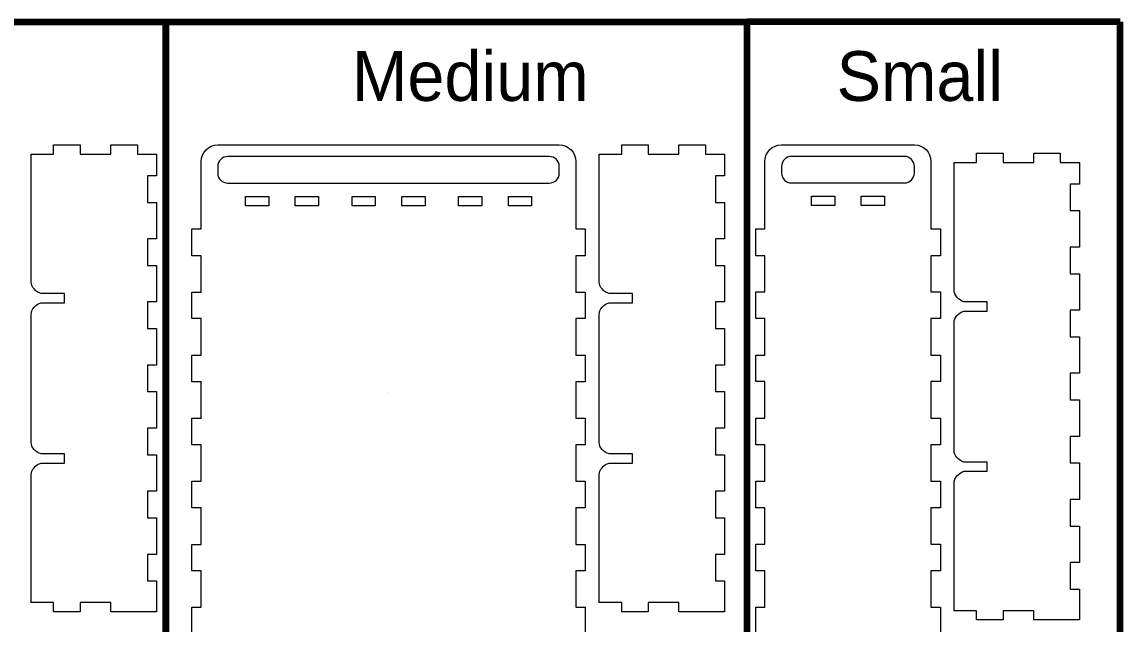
# Model space of a CAD drawing. Header units: inches. Extents: x -25 to 802, y -637 to 216.
# Drawn here: x 471 to 801.8, y 34.3 to 215.5 of the extents above; entities that cross this region are included whole.
import ezdxf

# ---------------------------------------------------------------- set-up
doc = ezdxf.new("R2010")
doc.units = ezdxf.units.IN
doc.header["$MEASUREMENT"] = 0
doc.layers.add('Layer 1', color=7, linetype='Continuous')

# ---------------------------------------------------------------- blocks, each defined once
blk = doc.blocks.new('block 15')
at = {"layer": 'Layer 1', "lineweight": 0}
for points, knots in [([(640.63, 145.12), (640.63, 145.12), (640.63, 153.23), (640.63, 153.23), (640.63, 153.23), (637.86, 153.23), (637.86, 153.23), (637.86, 153.23), (637.86, 163.53), (637.86, 163.53), (637.86, 163.53), (637.86, 168.53), (637.86, 168.53), (637.86, 168.53), (637.86, 170.53), (637.86, 170.53), (637.86, 170.53), (637.86, 173.53), (637.86, 173.53), (637.86, 176.29), (635.62, 178.53), (632.86, 178.53), (632.86, 178.53), (592.86, 178.53), (592.86, 178.53), (592.86, 178.53), (570, 178.53), (570, 178.53), (570, 178.53), (530, 178.53), (530, 178.53), (527.24, 178.53), (525, 176.29), (525, 173.53), (525, 173.53), (525, 170.53), (525, 170.53), (525, 170.53), (525, 168.53), (525, 168.53), (525, 168.53), (525, 163.53), (525, 163.53), (525, 163.53), (525, 153.23), (525, 153.23), (525, 153.23), (522.19, 153.23), (522.19, 153.23), (522.19, 153.23), (522.19, 145.12), (522.19, 145.12), (522.19, 145.12), (525, 145.12), (525, 145.12), (525, 145.12), (525, 134.23), (525, 134.23), (525, 134.23), (522.19, 134.23), (522.19, 134.23), (522.19, 134.23), (522.19, 126.23), (522.19, 126.23), (522.19, 126.23), (525, 126.23), (525, 126.23), (525, 126.23), (525, 115.23), (525, 115.23), (525, 115.23), (522.19, 115.23), (522.19, 115.23), (522.19, 115.23), (522.19, 107.23), (522.19, 107.23), (522.19, 107.23), (525, 107.23), (525, 107.23), (525, 107.23), (525, 96.23), (525, 96.23), (525, 96.23), (522.19, 96.23), (522.19, 96.23), (522.19, 96.23), (522.19, 88.23), (522.19, 88.23), (522.19, 88.23), (525, 88.23), (525, 88.23), (525, 88.23), (525, 77.23), (525, 77.23), (525, 77.23), (522.19, 77.23), (522.19, 77.23), (522.19, 77.23), (522.19, 69.23), (522.19, 69.23), (522.19, 69.23), (525, 69.23), (525, 69.23), (525, 69.23), (525, 58.23), (525, 58.23), (525, 58.23), (522.19, 58.23), (522.19, 58.23), (522.19, 58.23), (522.19, 50.23), (522.19, 50.23), (522.19, 50.23), (525, 50.23), (525, 50.23), (525, 50.23), (525, 39.33), (525, 39.33), (525, 39.33), (522.19, 39.33), (522.19, 39.33), (522.19, 39.33), (522.19, 31.23), (522.19, 31.23), (522.19, 31.23), (525, 31.23), (525, 31.23), (525, 31.23), (525, 24.73), (525, 24.73), (525, 24.73), (531, 24.73), (531, 24.73), (531, 24.73), (531, 22.01), (531, 22.01), (531, 22.01), (539, 22.01), (539, 22.01), (539, 22.01), (539, 24.73), (539, 24.73), (539, 24.73), (546, 24.73), (546, 24.73), (546, 24.73), (546, 22.01), (546, 22.01), (546, 22.01), (554, 22.01), (554, 22.01), (554, 22.01), (554, 24.73), (554, 24.73), (554, 24.73), (561, 24.73), (561, 24.73), (561, 24.73), (561, 22.01), (561, 22.01), (561, 22.01), (569, 22.01), (569, 22.01), (569, 22.01), (569, 24.73), (569, 24.73), (569, 24.73), (577.43, 24.73), (577.43, 24.73), (577.43, 24.73), (577.43, 22.01), (577.43, 22.01), (577.43, 22.01), (585.43, 22.01), (585.43, 22.01), (585.43, 22.01), (585.43, 24.73), (585.43, 24.73), (585.43, 24.73), (593.86, 24.73), (593.86, 24.73), (593.86, 24.73), (593.86, 22.01), (593.86, 22.01), (593.86, 22.01), (601.86, 22.01), (601.86, 22.01), (601.86, 22.01), (601.86, 24.73), (601.86, 24.73), (601.86, 24.73), (608.86, 24.73), (608.86, 24.73), (608.86, 24.73), (608.86, 22.01), (608.86, 22.01), (608.86, 22.01), (616.86, 22.01), (616.86, 22.01), (616.86, 22.01), (616.86, 24.73), (616.86, 24.73), (616.86, 24.73), (623.86, 24.73), (623.86, 24.73), (623.86, 24.73), (623.86, 22.01), (623.86, 22.01), (623.86, 22.01), (631.86, 22.01), (631.86, 22.01), (631.86, 22.01), (631.86, 24.73), (631.86, 24.73), (631.86, 24.73), (637.86, 24.73), (637.86, 24.73), (637.86, 24.73), (637.86, 31.23), (637.86, 31.23), (637.86, 31.23), (640.63, 31.23), (640.63, 31.23), (640.63, 31.23), (640.63, 39.33), (640.63, 39.33), (640.63, 39.33), (637.86, 39.33), (637.86, 39.33), (637.86, 39.33), (637.86, 50.23), (637.86, 50.23), (637.86, 50.23), (640.63, 50.23), (640.63, 50.23), (640.63, 50.23), (640.63, 58.23), (640.63, 58.23), (640.63, 58.23), (637.86, 58.23), (637.86, 58.23), (637.86, 58.23), (637.86, 69.23), (637.86, 69.23), (637.86, 69.23), (640.63, 69.23), (640.63, 69.23), (640.63, 69.23), (640.63, 77.23), (640.63, 77.23), (640.63, 77.23), (637.86, 77.23), (637.86, 77.23), (637.86, 77.23), (637.86, 88.23), (637.86, 88.23), (637.86, 88.23), (640.63, 88.23), (640.63, 88.23), (640.63, 88.23), (640.63, 96.23), (640.63, 96.23), (640.63, 96.23), (637.86, 96.23), (637.86, 96.23), (637.86, 96.23), (637.86, 107.23), (637.86, 107.23), (637.86, 107.23), (640.63, 107.23), (640.63, 107.23), (640.63, 107.23), (640.63, 115.23), (640.63, 115.23), (640.63, 115.23), (637.86, 115.23), (637.86, 115.23), (637.86, 115.23), (637.86, 126.23), (637.86, 126.23), (637.86, 126.23), (640.63, 126.23), (640.63, 126.23), (640.63, 126.23), (640.63, 134.23), (640.63, 134.23), (640.63, 134.23), (637.86, 134.23), (637.86, 134.23), (637.86, 134.23), (637.86, 145.12), (637.86, 145.12), (637.86, 145.12), (640.63, 145.12), (640.63, 145.12)], [0, 0, 0, 0, 1, 1, 1, 2, 2, 2, 3, 3, 3, 4, 4, 4, 5, 5, 5, 6, 6, 6, 7, 7, 7, 8, 8, 8, 9, 9, 9, 10, 10, 10, 11, 11, 11, 12, 12, 12, 13, 13, 13, 14, 14, 14, 15, 15, 15, 16, 16, 16, 17, 17, 17, 18, 18, 18, 19, 19, 19, 20, 20, 20, 21, 21, 21, 22, 22, 22, 23, 23, 23, 24, 24, 24, 25, 25, 25, 26, 26, 26, 27, 27, 27, 28, 28, 28, 29, 29, 29, 30, 30, 30, 31, 31, 31, 32, 32, 32, 33, 33, 33, 34, 34, 34, 35, 35, 35, 36, 36, 36, 37, 37, 37, 38, 38, 38, 39, 39, 39, 40, 40, 40, 41, 41, 41, 42, 42, 42, 43, 43, 43, 44, 44, 44, 45, 45, 45, 46, 46, 46, 47, 47, 47, 48, 48, 48, 49, 49, 49, 50, 50, 50, 51, 51, 51, 52, 52, 52, 53, 53, 53, 54, 54, 54, 55, 55, 55, 56, 56, 56, 57, 57, 57, 58, 58, 58, 59, 59, 59, 60, 60, 60, 61, 61, 61, 62, 62, 62, 63, 63, 63, 64, 64, 64, 65, 65, 65, 66, 66, 66, 67, 67, 67, 68, 68, 68, 69, 69, 69, 70, 70, 70, 71, 71, 71, 72, 72, 72, 73, 73, 73, 74, 74, 74, 75, 75, 75, 76, 76, 76, 77, 77, 77, 78, 78, 78, 79, 79, 79, 80, 80, 80, 81, 81, 81, 82, 82, 82, 83, 83, 83, 84, 84, 84, 85, 85, 85, 86, 86, 86, 87, 87, 87, 88, 88, 88, 89, 89, 89, 90, 90, 90, 91, 91, 91, 92, 92, 92, 93, 93, 93, 94, 94, 94, 95, 95, 95, 96, 96, 96, 97, 97, 97, 98, 98, 98, 98]), ([(533, 167.03), (531.34, 167.03), (530, 168.37), (530, 170.03), (530, 170.03), (530, 172.03), (530, 172.03), (530, 173.68), (531.34, 175.03), (533, 175.03), (533, 175.03), (629.86, 175.03), (629.86, 175.03), (631.52, 175.03), (632.86, 173.68), (632.86, 172.03), (632.86, 172.03), (632.86, 170.03), (632.86, 170.03), (632.86, 168.37), (631.52, 167.03), (629.86, 167.03), (629.86, 167.03), (533, 167.03), (533, 167.03)], [0, 0, 0, 0, 1, 1, 1, 2, 2, 2, 3, 3, 3, 4, 4, 4, 5, 5, 5, 6, 6, 6, 7, 7, 7, 8, 8, 8, 8])]:
    blk.add_open_spline(points, degree=3, knots=knots, dxfattribs=at)
blk = doc.blocks.new('block 17')
at = {"layer": 'Layer 1', "lineweight": 0}
for points in [[(545.34, 160.23), (538.34, 160.23), (538.34, 163.03), (545.34, 163.03), (545.34, 160.23)], [(560.34, 160.23), (553.34, 160.23), (553.34, 163.03), (560.34, 163.03), (560.34, 160.23)]]:
    blk.add_lwpolyline(points, dxfattribs=at)
blk = doc.blocks.new('block 18')
at = {"layer": 'Layer 1', "lineweight": 0}
for points in [[(609.52, 160.23), (602.52, 160.23), (602.52, 163.03), (609.52, 163.03), (609.52, 160.23)], [(624.52, 160.23), (617.52, 160.23), (617.52, 163.03), (624.52, 163.03), (624.52, 160.23)]]:
    blk.add_lwpolyline(points, dxfattribs=at)
blk = doc.blocks.new('block 19')
at = {"layer": 'Layer 1', "lineweight": 0}
for points in [[(577.43, 160.23), (570.43, 160.23), (570.43, 163.03), (577.43, 163.03), (577.43, 160.23)], [(592.43, 160.23), (585.43, 160.23), (585.43, 163.03), (592.43, 163.03), (592.43, 160.23)]]:
    blk.add_lwpolyline(points, dxfattribs=at)
blk = doc.blocks.new('block 16')
at = {"layer": 'Layer 1'}
for name in ['block 17', 'block 19', 'block 18']:
    blk.add_blockref(name, (0, 0), dxfattribs=at)
blk = doc.blocks.new('block 14')
at = {"layer": 'Layer 1'}
for name in ['block 15', 'block 16']:
    blk.add_blockref(name, (0, 0), dxfattribs=at)
blk = doc.blocks.new('block 21')
at = {"layer": 'Layer 1', "lineweight": 0}
blk.add_open_spline([(682.64, 169.23), (682.64, 169.23), (682.64, 175.73), (682.64, 175.73), (682.64, 175.73), (679.88, 175.73), (679.88, 175.73), (679.88, 175.73), (679.88, 175.73), (679.88, 175.73), (679.88, 175.73), (676.89, 175.73), (676.89, 175.73), (676.89, 175.73), (676.89, 178.53), (676.89, 178.53), (676.89, 178.53), (668.89, 178.53), (668.89, 178.53), (668.89, 178.53), (668.89, 175.73), (668.89, 175.73), (668.89, 175.73), (659.66, 175.73), (659.66, 175.73), (659.66, 175.73), (659.66, 178.53), (659.66, 178.53), (659.66, 178.53), (651.66, 178.53), (651.66, 178.53), (651.66, 178.53), (651.66, 175.73), (651.66, 175.73), (651.66, 175.73), (644.88, 175.73), (644.88, 175.73), (644.88, 175.73), (644.88, 137.33), (644.88, 137.33), (644.88, 135.68), (646.22, 134.33), (647.88, 133.75), (647.88, 133.75), (654.88, 133.75), (654.88, 133.75), (654.88, 133.75), (654.88, 130.99), (654.88, 130.99), (654.88, 130.99), (647.88, 130.99), (647.88, 130.99), (646.22, 130.43), (644.88, 129.09), (644.88, 127.43), (644.88, 127.43), (644.88, 89.03), (644.88, 89.03), (644.88, 87.38), (646.22, 86.03), (647.88, 85.48), (647.88, 85.48), (654.88, 85.48), (654.88, 85.48), (654.88, 85.48), (654.88, 82.72), (654.88, 82.72), (654.88, 82.72), (647.88, 82.72), (647.88, 82.72), (646.22, 82.13), (644.88, 80.79), (644.88, 79.13), (644.88, 79.13), (644.88, 40.73), (644.88, 40.73), (644.88, 40.73), (651.66, 40.73), (651.66, 40.73), (651.66, 40.73), (651.66, 37.97), (651.66, 37.97), (651.66, 37.97), (659.66, 37.97), (659.66, 37.97), (659.66, 37.97), (659.66, 40.73), (659.66, 40.73), (659.66, 40.73), (668.89, 40.73), (668.89, 40.73), (668.89, 40.73), (668.89, 37.97), (668.89, 37.97), (668.89, 37.97), (679.88, 37.97), (679.88, 37.97), (679.88, 37.97), (682.64, 37.97), (682.64, 37.97), (682.64, 37.97), (682.64, 40.73), (682.64, 40.73), (682.64, 40.73), (682.64, 47.23), (682.64, 47.23), (682.64, 47.23), (679.88, 47.23), (679.88, 47.23), (679.88, 47.23), (679.88, 55.23), (679.88, 55.23), (679.88, 55.23), (682.64, 55.23), (682.64, 55.23), (682.64, 55.23), (682.64, 66.23), (682.64, 66.23), (682.64, 66.23), (679.88, 66.23), (679.88, 66.23), (679.88, 66.23), (679.88, 74.23), (679.88, 74.23), (679.88, 74.23), (682.64, 74.23), (682.64, 74.23), (682.64, 74.23), (682.64, 85.23), (682.64, 85.23), (682.64, 85.23), (679.88, 85.23), (679.88, 85.23), (679.88, 85.23), (679.88, 93.23), (679.88, 93.23), (679.88, 93.23), (682.64, 93.23), (682.64, 93.23), (682.64, 93.23), (682.64, 104.23), (682.64, 104.23), (682.64, 104.23), (679.88, 104.23), (679.88, 104.23), (679.88, 104.23), (679.88, 112.23), (679.88, 112.23), (679.88, 112.23), (682.64, 112.23), (682.64, 112.23), (682.64, 112.23), (682.64, 123.23), (682.64, 123.23), (682.64, 123.23), (679.88, 123.23), (679.88, 123.23), (679.88, 123.23), (679.88, 131.23), (679.88, 131.23), (679.88, 131.23), (682.64, 131.23), (682.64, 131.23), (682.64, 131.23), (682.64, 142.23), (682.64, 142.23), (682.64, 142.23), (679.88, 142.23), (679.88, 142.23), (679.88, 142.23), (679.88, 150.23), (679.88, 150.23), (679.88, 150.23), (682.64, 150.23), (682.64, 150.23), (682.64, 150.23), (682.64, 161.23), (682.64, 161.23), (682.64, 161.23), (679.88, 161.23), (679.88, 161.23), (679.88, 161.23), (679.88, 169.23), (679.88, 169.23), (679.88, 169.23), (682.64, 169.23), (682.64, 169.23)], degree=3, knots=[0, 0, 0, 0, 1, 1, 1, 2, 2, 2, 3, 3, 3, 4, 4, 4, 5, 5, 5, 6, 6, 6, 7, 7, 7, 8, 8, 8, 9, 9, 9, 10, 10, 10, 11, 11, 11, 12, 12, 12, 13, 13, 13, 14, 14, 14, 15, 15, 15, 16, 16, 16, 17, 17, 17, 18, 18, 18, 19, 19, 19, 20, 20, 20, 21, 21, 21, 22, 22, 22, 23, 23, 23, 24, 24, 24, 25, 25, 25, 26, 26, 26, 27, 27, 27, 28, 28, 28, 29, 29, 29, 30, 30, 30, 31, 31, 31, 32, 32, 32, 33, 33, 33, 34, 34, 34, 35, 35, 35, 36, 36, 36, 37, 37, 37, 38, 38, 38, 39, 39, 39, 40, 40, 40, 41, 41, 41, 42, 42, 42, 43, 43, 43, 44, 44, 44, 45, 45, 45, 46, 46, 46, 47, 47, 47, 48, 48, 48, 49, 49, 49, 50, 50, 50, 51, 51, 51, 52, 52, 52, 53, 53, 53, 54, 54, 54, 55, 55, 55, 56, 56, 56, 57, 57, 57, 58, 58, 58, 59, 59, 59, 60, 60, 60, 61, 61, 61, 62, 62, 62, 62], dxfattribs=at)
blk = doc.blocks.new('block 22')
at = {"layer": 'Layer 1', "lineweight": 0}
for points in [[(715.81, 160.26), (708.81, 160.26), (708.81, 163.06), (715.81, 163.06), (715.81, 160.26)], [(730.81, 160.26), (723.81, 160.26), (723.81, 163.06), (730.81, 163.06), (730.81, 160.26)]]:
    blk.add_lwpolyline(points, dxfattribs=at)
for points, knots in [([(692.05, 39.37), (692.05, 39.37), (692.05, 31.26), (692.05, 31.26), (692.05, 31.26), (694.81, 31.26), (694.81, 31.26), (694.81, 31.26), (694.81, 24.76), (694.81, 24.76), (694.81, 24.76), (700.81, 24.76), (700.81, 24.76), (700.81, 24.76), (700.86, 21.95), (700.86, 21.95), (700.86, 21.95), (708.86, 21.95), (708.86, 21.95), (708.86, 21.95), (708.81, 24.76), (708.81, 24.76), (708.81, 24.76), (715.81, 24.76), (715.81, 24.76), (715.81, 24.76), (715.86, 21.95), (715.86, 21.95), (715.86, 21.95), (723.86, 21.95), (723.86, 21.95), (723.86, 21.95), (723.81, 24.76), (723.81, 24.76), (723.81, 24.76), (730.81, 24.76), (730.81, 24.76), (730.81, 24.76), (730.86, 21.95), (730.86, 21.95), (730.86, 21.95), (738.86, 21.95), (738.86, 21.95), (738.86, 21.95), (738.81, 24.76), (738.81, 24.76), (738.81, 24.76), (744.81, 24.76), (744.81, 24.76), (744.81, 24.76), (744.81, 31.26), (744.81, 31.26), (744.81, 31.26), (747.67, 31.26), (747.67, 31.26), (747.67, 31.26), (747.67, 39.37), (747.67, 39.37), (747.67, 39.37), (744.81, 39.37), (744.81, 39.37), (744.81, 39.37), (744.81, 50.26), (744.81, 50.26), (744.81, 50.26), (747.67, 50.26), (747.67, 50.26), (747.67, 50.26), (747.67, 58.26), (747.67, 58.26), (747.67, 58.26), (744.81, 58.26), (744.81, 58.26), (744.81, 58.26), (744.81, 69.26), (744.81, 69.26), (744.81, 69.26), (747.67, 69.26), (747.67, 69.26), (747.67, 69.26), (747.67, 77.26), (747.67, 77.26), (747.67, 77.26), (744.81, 77.26), (744.81, 77.26), (744.81, 77.26), (744.81, 88.26), (744.81, 88.26), (744.81, 88.26), (747.67, 88.26), (747.67, 88.26), (747.67, 88.26), (747.67, 96.26), (747.67, 96.26), (747.67, 96.26), (744.81, 96.26), (744.81, 96.26), (744.81, 96.26), (744.81, 107.26), (744.81, 107.26), (744.81, 107.26), (747.67, 107.26), (747.67, 107.26), (747.67, 107.26), (747.67, 115.26), (747.67, 115.26), (747.67, 115.26), (744.81, 115.26), (744.81, 115.26), (744.81, 115.26), (744.81, 126.26), (744.81, 126.26), (744.81, 126.26), (747.67, 126.26), (747.67, 126.26), (747.67, 126.26), (747.67, 134.26), (747.67, 134.26), (747.67, 134.26), (744.81, 134.26), (744.81, 134.26), (744.81, 134.26), (744.81, 145.16), (744.81, 145.16), (744.81, 145.16), (747.67, 145.16), (747.67, 145.16), (747.67, 145.16), (747.67, 153.26), (747.67, 153.26), (747.67, 153.26), (744.81, 153.26), (744.81, 153.26), (744.81, 153.26), (744.81, 163.56), (744.81, 163.56), (744.81, 163.56), (744.81, 168.56), (744.81, 168.56), (744.81, 168.56), (744.81, 170.56), (744.81, 170.56), (744.81, 170.56), (744.81, 173.56), (744.81, 173.56), (744.81, 176.32), (742.57, 178.56), (739.81, 178.56), (739.81, 178.56), (699.81, 178.56), (699.81, 178.56), (697.04, 178.56), (694.81, 176.32), (694.81, 173.56), (694.81, 173.56), (694.81, 170.56), (694.81, 170.56), (694.81, 170.56), (694.81, 168.56), (694.81, 168.56), (694.81, 168.56), (694.81, 163.56), (694.81, 163.56), (694.81, 163.56), (694.81, 153.26), (694.81, 153.26), (694.81, 153.26), (692.05, 153.26), (692.05, 153.26), (692.05, 153.26), (692.05, 145.16), (692.05, 145.16), (692.05, 145.16), (694.81, 145.16), (694.81, 145.16), (694.81, 145.16), (694.81, 134.26), (694.81, 134.26), (694.81, 134.26), (692.05, 134.26), (692.05, 134.26), (692.05, 134.26), (692.05, 126.26), (692.05, 126.26), (692.05, 126.26), (694.81, 126.26), (694.81, 126.26), (694.81, 126.26), (694.81, 115.26), (694.81, 115.26), (694.81, 115.26), (692.05, 115.26), (692.05, 115.26), (692.05, 115.26), (692.05, 107.26), (692.05, 107.26), (692.05, 107.26), (694.81, 107.26), (694.81, 107.26), (694.81, 107.26), (694.81, 96.26), (694.81, 96.26), (694.81, 96.26), (692.05, 96.26), (692.05, 96.26), (692.05, 96.26), (692.05, 88.26), (692.05, 88.26), (692.05, 88.26), (694.81, 88.26), (694.81, 88.26), (694.81, 88.26), (694.81, 77.26), (694.81, 77.26), (694.81, 77.26), (692.05, 77.26), (692.05, 77.26), (692.05, 77.26), (692.05, 69.26), (692.05, 69.26), (692.05, 69.26), (694.81, 69.26), (694.81, 69.26), (694.81, 69.26), (694.81, 58.26), (694.81, 58.26), (694.81, 58.26), (692.05, 58.26), (692.05, 58.26), (692.05, 58.26), (692.05, 50.26), (692.05, 50.26), (692.05, 50.26), (694.81, 50.26), (694.81, 50.26), (694.81, 50.26), (694.81, 39.37), (694.81, 39.37), (694.81, 39.37), (692.05, 39.37), (692.05, 39.37)], [0, 0, 0, 0, 1, 1, 1, 2, 2, 2, 3, 3, 3, 4, 4, 4, 5, 5, 5, 6, 6, 6, 7, 7, 7, 8, 8, 8, 9, 9, 9, 10, 10, 10, 11, 11, 11, 12, 12, 12, 13, 13, 13, 14, 14, 14, 15, 15, 15, 16, 16, 16, 17, 17, 17, 18, 18, 18, 19, 19, 19, 20, 20, 20, 21, 21, 21, 22, 22, 22, 23, 23, 23, 24, 24, 24, 25, 25, 25, 26, 26, 26, 27, 27, 27, 28, 28, 28, 29, 29, 29, 30, 30, 30, 31, 31, 31, 32, 32, 32, 33, 33, 33, 34, 34, 34, 35, 35, 35, 36, 36, 36, 37, 37, 37, 38, 38, 38, 39, 39, 39, 40, 40, 40, 41, 41, 41, 42, 42, 42, 43, 43, 43, 44, 44, 44, 45, 45, 45, 46, 46, 46, 47, 47, 47, 48, 48, 48, 49, 49, 49, 50, 50, 50, 51, 51, 51, 52, 52, 52, 53, 53, 53, 54, 54, 54, 55, 55, 55, 56, 56, 56, 57, 57, 57, 58, 58, 58, 59, 59, 59, 60, 60, 60, 61, 61, 61, 62, 62, 62, 63, 63, 63, 64, 64, 64, 65, 65, 65, 66, 66, 66, 67, 67, 67, 68, 68, 68, 69, 69, 69, 70, 70, 70, 71, 71, 71, 72, 72, 72, 73, 73, 73, 74, 74, 74, 75, 75, 75, 76, 76, 76, 77, 77, 77, 78, 78, 78, 79, 79, 79, 80, 80, 80, 80]), ([(699.81, 172.06), (699.81, 173.72), (701.15, 175.06), (702.81, 175.06), (702.81, 175.06), (736.81, 175.06), (736.81, 175.06), (738.46, 175.06), (739.81, 173.72), (739.81, 172.06), (739.81, 172.06), (739.81, 170.06), (739.81, 170.06), (739.81, 168.41), (738.46, 167.06), (736.81, 167.06), (736.81, 167.06), (702.81, 167.06), (702.81, 167.06), (701.15, 167.06), (699.81, 168.41), (699.81, 170.06), (699.81, 170.06), (699.81, 172.06), (699.81, 172.06)], [0, 0, 0, 0, 1, 1, 1, 2, 2, 2, 3, 3, 3, 4, 4, 4, 5, 5, 5, 6, 6, 6, 7, 7, 7, 8, 8, 8, 8])]:
    blk.add_open_spline(points, degree=3, knots=knots, dxfattribs=at)
blk = doc.blocks.new('block 24')
at = {"layer": 'Layer 1', "lineweight": 0}
blk.add_open_spline([(789.52, 166.75), (789.52, 166.75), (789.52, 173.25), (789.52, 173.25), (789.52, 173.25), (786.76, 173.25), (786.76, 173.25), (786.76, 173.25), (786.76, 173.25), (786.76, 173.25), (786.76, 173.25), (783.78, 173.25), (783.78, 173.25), (783.78, 173.25), (783.78, 176.04), (783.78, 176.04), (783.78, 176.04), (775.78, 176.04), (775.78, 176.04), (775.78, 176.04), (775.78, 173.25), (775.78, 173.25), (775.78, 173.25), (766.54, 173.25), (766.54, 173.25), (766.54, 173.25), (766.54, 176.04), (766.54, 176.04), (766.54, 176.04), (758.54, 176.04), (758.54, 176.04), (758.54, 176.04), (758.54, 173.25), (758.54, 173.25), (758.54, 173.25), (751.76, 173.25), (751.76, 173.25), (751.76, 173.25), (751.76, 134.85), (751.76, 134.85), (751.76, 133.19), (753.1, 131.85), (754.76, 131.27), (754.76, 131.27), (761.76, 131.27), (761.76, 131.27), (761.76, 131.27), (761.76, 128.51), (761.76, 128.51), (761.76, 128.51), (754.76, 128.51), (754.76, 128.51), (753.1, 127.95), (751.76, 126.61), (751.76, 124.95), (751.76, 124.95), (751.76, 86.55), (751.76, 86.55), (751.76, 84.89), (753.1, 83.55), (754.76, 83), (754.76, 83), (761.76, 83), (761.76, 83), (761.76, 83), (761.76, 80.24), (761.76, 80.24), (761.76, 80.24), (754.76, 80.24), (754.76, 80.24), (753.1, 79.65), (751.76, 78.31), (751.76, 76.65), (751.76, 76.65), (751.76, 38.25), (751.76, 38.25), (751.76, 38.25), (758.54, 38.25), (758.54, 38.25), (758.54, 38.25), (758.54, 35.49), (758.54, 35.49), (758.54, 35.49), (766.54, 35.49), (766.54, 35.49), (766.54, 35.49), (766.54, 38.25), (766.54, 38.25), (766.54, 38.25), (775.78, 38.25), (775.78, 38.25), (775.78, 38.25), (775.78, 35.49), (775.78, 35.49), (775.78, 35.49), (786.76, 35.49), (786.76, 35.49), (786.76, 35.49), (789.52, 35.49), (789.52, 35.49), (789.52, 35.49), (789.52, 38.25), (789.52, 38.25), (789.52, 38.25), (789.52, 44.75), (789.52, 44.75), (789.52, 44.75), (786.76, 44.75), (786.76, 44.75), (786.76, 44.75), (786.76, 52.75), (786.76, 52.75), (786.76, 52.75), (789.52, 52.75), (789.52, 52.75), (789.52, 52.75), (789.52, 63.75), (789.52, 63.75), (789.52, 63.75), (786.76, 63.75), (786.76, 63.75), (786.76, 63.75), (786.76, 71.75), (786.76, 71.75), (786.76, 71.75), (789.52, 71.75), (789.52, 71.75), (789.52, 71.75), (789.52, 82.75), (789.52, 82.75), (789.52, 82.75), (786.76, 82.75), (786.76, 82.75), (786.76, 82.75), (786.76, 90.75), (786.76, 90.75), (786.76, 90.75), (789.52, 90.75), (789.52, 90.75), (789.52, 90.75), (789.52, 101.75), (789.52, 101.75), (789.52, 101.75), (786.76, 101.75), (786.76, 101.75), (786.76, 101.75), (786.76, 109.75), (786.76, 109.75), (786.76, 109.75), (789.52, 109.75), (789.52, 109.75), (789.52, 109.75), (789.52, 120.75), (789.52, 120.75), (789.52, 120.75), (786.76, 120.75), (786.76, 120.75), (786.76, 120.75), (786.76, 128.75), (786.76, 128.75), (786.76, 128.75), (789.52, 128.75), (789.52, 128.75), (789.52, 128.75), (789.52, 139.75), (789.52, 139.75), (789.52, 139.75), (786.76, 139.75), (786.76, 139.75), (786.76, 139.75), (786.76, 147.75), (786.76, 147.75), (786.76, 147.75), (789.52, 147.75), (789.52, 147.75), (789.52, 147.75), (789.52, 158.75), (789.52, 158.75), (789.52, 158.75), (786.76, 158.75), (786.76, 158.75), (786.76, 158.75), (786.76, 166.75), (786.76, 166.75), (786.76, 166.75), (789.52, 166.75), (789.52, 166.75)], degree=3, knots=[0, 0, 0, 0, 1, 1, 1, 2, 2, 2, 3, 3, 3, 4, 4, 4, 5, 5, 5, 6, 6, 6, 7, 7, 7, 8, 8, 8, 9, 9, 9, 10, 10, 10, 11, 11, 11, 12, 12, 12, 13, 13, 13, 14, 14, 14, 15, 15, 15, 16, 16, 16, 17, 17, 17, 18, 18, 18, 19, 19, 19, 20, 20, 20, 21, 21, 21, 22, 22, 22, 23, 23, 23, 24, 24, 24, 25, 25, 25, 26, 26, 26, 27, 27, 27, 28, 28, 28, 29, 29, 29, 30, 30, 30, 31, 31, 31, 32, 32, 32, 33, 33, 33, 34, 34, 34, 35, 35, 35, 36, 36, 36, 37, 37, 37, 38, 38, 38, 39, 39, 39, 40, 40, 40, 41, 41, 41, 42, 42, 42, 43, 43, 43, 44, 44, 44, 45, 45, 45, 46, 46, 46, 47, 47, 47, 48, 48, 48, 49, 49, 49, 50, 50, 50, 51, 51, 51, 52, 52, 52, 53, 53, 53, 54, 54, 54, 55, 55, 55, 56, 56, 56, 57, 57, 57, 58, 58, 58, 59, 59, 59, 60, 60, 60, 61, 61, 61, 62, 62, 62, 62], dxfattribs=at)
blk = doc.blocks.new('block 26')
at = {"layer": 'Layer 1', "lineweight": 0}
blk.add_open_spline([(511.54, 169.23), (511.54, 169.23), (511.54, 175.73), (511.54, 175.73), (511.54, 175.73), (508.78, 175.73), (508.78, 175.73), (508.78, 175.73), (508.78, 175.73), (508.78, 175.73), (508.78, 175.73), (505.8, 175.73), (505.8, 175.73), (505.8, 175.73), (505.8, 178.53), (505.8, 178.53), (505.8, 178.53), (497.8, 178.53), (497.8, 178.53), (497.8, 178.53), (497.8, 175.73), (497.8, 175.73), (497.8, 175.73), (488.56, 175.73), (488.56, 175.73), (488.56, 175.73), (488.56, 178.53), (488.56, 178.53), (488.56, 178.53), (480.56, 178.53), (480.56, 178.53), (480.56, 178.53), (480.56, 175.73), (480.56, 175.73), (480.56, 175.73), (473.78, 175.73), (473.78, 175.73), (473.78, 175.73), (473.78, 137.33), (473.78, 137.33), (473.78, 135.68), (475.12, 134.33), (476.78, 133.75), (476.78, 133.75), (483.78, 133.75), (483.78, 133.75), (483.78, 133.75), (483.78, 130.99), (483.78, 130.99), (483.78, 130.99), (476.78, 130.99), (476.78, 130.99), (475.12, 130.43), (473.78, 129.09), (473.78, 127.43), (473.78, 127.43), (473.78, 89.03), (473.78, 89.03), (473.78, 87.38), (475.12, 86.03), (476.78, 85.48), (476.78, 85.48), (483.78, 85.48), (483.78, 85.48), (483.78, 85.48), (483.78, 82.72), (483.78, 82.72), (483.78, 82.72), (476.78, 82.72), (476.78, 82.72), (475.12, 82.13), (473.78, 80.79), (473.78, 79.13), (473.78, 79.13), (473.78, 40.73), (473.78, 40.73), (473.78, 40.73), (480.56, 40.73), (480.56, 40.73), (480.56, 40.73), (480.56, 37.97), (480.56, 37.97), (480.56, 37.97), (488.56, 37.97), (488.56, 37.97), (488.56, 37.97), (488.56, 40.73), (488.56, 40.73), (488.56, 40.73), (497.8, 40.73), (497.8, 40.73), (497.8, 40.73), (497.8, 37.97), (497.8, 37.97), (497.8, 37.97), (508.78, 37.97), (508.78, 37.97), (508.78, 37.97), (511.54, 37.97), (511.54, 37.97), (511.54, 37.97), (511.54, 40.73), (511.54, 40.73), (511.54, 40.73), (511.54, 47.23), (511.54, 47.23), (511.54, 47.23), (508.78, 47.23), (508.78, 47.23), (508.78, 47.23), (508.78, 55.23), (508.78, 55.23), (508.78, 55.23), (511.54, 55.23), (511.54, 55.23), (511.54, 55.23), (511.54, 66.23), (511.54, 66.23), (511.54, 66.23), (508.78, 66.23), (508.78, 66.23), (508.78, 66.23), (508.78, 74.23), (508.78, 74.23), (508.78, 74.23), (511.54, 74.23), (511.54, 74.23), (511.54, 74.23), (511.54, 85.23), (511.54, 85.23), (511.54, 85.23), (508.78, 85.23), (508.78, 85.23), (508.78, 85.23), (508.78, 93.23), (508.78, 93.23), (508.78, 93.23), (511.54, 93.23), (511.54, 93.23), (511.54, 93.23), (511.54, 104.23), (511.54, 104.23), (511.54, 104.23), (508.78, 104.23), (508.78, 104.23), (508.78, 104.23), (508.78, 112.23), (508.78, 112.23), (508.78, 112.23), (511.54, 112.23), (511.54, 112.23), (511.54, 112.23), (511.54, 123.23), (511.54, 123.23), (511.54, 123.23), (508.78, 123.23), (508.78, 123.23), (508.78, 123.23), (508.78, 131.23), (508.78, 131.23), (508.78, 131.23), (511.54, 131.23), (511.54, 131.23), (511.54, 131.23), (511.54, 142.23), (511.54, 142.23), (511.54, 142.23), (508.78, 142.23), (508.78, 142.23), (508.78, 142.23), (508.78, 150.23), (508.78, 150.23), (508.78, 150.23), (511.54, 150.23), (511.54, 150.23), (511.54, 150.23), (511.54, 161.23), (511.54, 161.23), (511.54, 161.23), (508.78, 161.23), (508.78, 161.23), (508.78, 161.23), (508.78, 169.23), (508.78, 169.23), (508.78, 169.23), (511.54, 169.23), (511.54, 169.23)], degree=3, knots=[0, 0, 0, 0, 1, 1, 1, 2, 2, 2, 3, 3, 3, 4, 4, 4, 5, 5, 5, 6, 6, 6, 7, 7, 7, 8, 8, 8, 9, 9, 9, 10, 10, 10, 11, 11, 11, 12, 12, 12, 13, 13, 13, 14, 14, 14, 15, 15, 15, 16, 16, 16, 17, 17, 17, 18, 18, 18, 19, 19, 19, 20, 20, 20, 21, 21, 21, 22, 22, 22, 23, 23, 23, 24, 24, 24, 25, 25, 25, 26, 26, 26, 27, 27, 27, 28, 28, 28, 29, 29, 29, 30, 30, 30, 31, 31, 31, 32, 32, 32, 33, 33, 33, 34, 34, 34, 35, 35, 35, 36, 36, 36, 37, 37, 37, 38, 38, 38, 39, 39, 39, 40, 40, 40, 41, 41, 41, 42, 42, 42, 43, 43, 43, 44, 44, 44, 45, 45, 45, 46, 46, 46, 47, 47, 47, 48, 48, 48, 49, 49, 49, 50, 50, 50, 51, 51, 51, 52, 52, 52, 53, 53, 53, 54, 54, 54, 55, 55, 55, 56, 56, 56, 57, 57, 57, 58, 58, 58, 59, 59, 59, 60, 60, 60, 61, 61, 61, 62, 62, 62, 62], dxfattribs=at)

msp = doc.modelspace()

# ---------------------------------------------------------------- linework, layer by layer
at = {"layer": 'Layer 1', "color": 142, "lineweight": 106, "true_color": 0x009ee3}
for points in [[(514.34, -141.84), (213.05, -141.84), (213.05, 215.55), (514.34, 215.55), (514.34, -141.84)], [(689.39, -141.84), (514.34, -141.84), (514.34, 215.55), (689.39, 215.55), (689.39, -141.84)], [(801.76, 215.55), (689.39, 215.55), (689.39, -141.84), (801.76, -141.84), (801.76, 215.55)]]:
    msp.add_lwpolyline(points, dxfattribs=at)
at = {"layer": 'Layer 1', "lineweight": 0}
msp.add_lwpolyline([(581.43, 104.12), (581.43, 104.12)], dxfattribs=at)

# ---------------------------------------------------------------- block references
at = {"layer": 'Layer 1'}
for name in ['block 26', 'block 14', 'block 21', 'block 22', 'block 24']:
    msp.add_blockref(name, (0, 0), dxfattribs=at)

# ---------------------------------------------------------------- texts
at = {"layer": 'Layer 1', "color": 142, "true_color": 0x009ee3, "char_height": 14.986, "attachment_point": 7}
for s, insert in [('\\fMyriad Pro|b0|i0|c0|p34;\\W1;Medium', (570.43, 191.56)), ('\\fMyriad Pro|b0|i0|c0|p34;\\W1;Small', (716.39, 191.56))]:
    msp.add_mtext(s, dxfattribs=dict(at, insert=insert))

doc.saveas('drawing.dxf')
